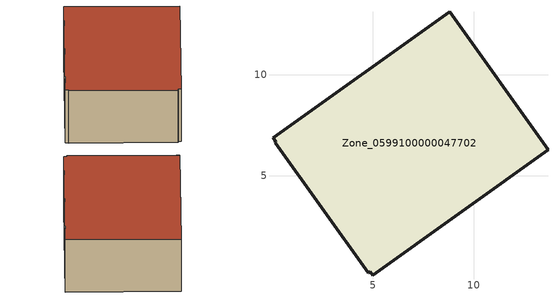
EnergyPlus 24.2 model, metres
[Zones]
Zone_0599100000047702
 floor ground (C_G): 4.76,0.17 0.14,6.63 0.19,6.67 0.04,6.87 8.8,13.12 13.68,6.28 4.98,0.06 4.85,0.23 z0
 wall outside (C_F): 8.8,13.12 0.04,6.87 0.19,6.67 0.14,6.63 4.76,0.17 4.85,0.23 4.98,0.06 13.68,6.28 8.8,13.12 z0:4.57
 roof outside (C_R): 0.14,6.63 4.76,0.17 4.85,0.23 4.98,0.06 13.68,6.28 8.8,13.12 0.04,6.87 0.19,6.67 z4.57
[BUILDING]
Pand.0599100000047702: North Axis=0; Terrain=City; Loads Convergence Tolerance Value=0.04; Temperature Convergence Tolerance Value=0.4; Solar Distribution=FullExterior; Maximum Number of Warmup Days=25; Minimum Number of Warmup Days=1
[Site:Location]
Rotterdam.The.Hague.AP_ZH_NLD Design_Conditions: Latitude=51.96; Longitude=4.45; Time Zone=1; Elevation=-4.5
[SITE:GROUNDTEMPERATURE:BUILDINGSURFACE]
18, 18, 18, 18, 18, 18, 18, 18, 18, 18, 18, 18
[MATERIAL] Thermal Absorptance=0.9; Solar Absorptance=0.7; Visible Absorptance=0.7
Name | Roughness | Thickness | Conductivity | Density | Specific Heat
G.D.1975-1991 | MediumSmooth | 0.15 | 0.288461 | 540 | 1210
F.D.1975-1991 | Rough | 0.3 | 0.230769 | 1920 | 840
R.D.1975-1991 | MediumRough | 0.2 | 0.153846 | 1500 | 1000
[CONSTRUCTION]
C_G: G.D.1975-1991
C_F: F.D.1975-1991
C_R: R.D.1975-1991
[ZONE]
Zone_0599100000047702: Type=1; Multiplier=1; Ceiling Height=Autocalculate; Volume=Autocalculate; Floor Area=autocalculate; Part of Total Floor Area=Yes
[ZONEINFILTRATION:DESIGNFLOWRATE]
Infil_Zone_0599100000047702: Zone or ZoneList or Space or SpaceList=Zone_0599100000047702; Schedule=AlwaysOn; Design Flow Rate Calculation Method=Flow/Area; Flow Rate per Floor Area=0.0042; Constant Term Coefficient=1; Temperature Term Coefficient=0; Velocity Term Coefficient=0; Velocity Squared Term Coefficient=0
[HVACTEMPLATE:ZONE:IDEALLOADSAIRSYSTEM]
Zone_0599100000047702: Maximum Heating Supply Air Temperature=50; Minimum Cooling Supply Air Temperature=13; Maximum Heating Supply Air Humidity Ratio=0.0156; Minimum Cooling Supply Air Humidity Ratio=0.0077; Heating Limit=NoLimit; Cooling Limit=NoLimit; Dehumidification Control Type=ConstantSensibleHeatRatio; Cooling Sensible Heat Ratio=0.7; Dehumidification Setpoint=60; Humidification Control Type=None; Humidification Setpoint=30; Outdoor Air Method=None; Outdoor Air Flow Rate per Person=0.00944; Outdoor Air Flow Rate per Zone Floor Area=0; Outdoor Air Flow Rate per Zone=0; Demand Controlled Ventilation Type=None; Outdoor Air Economizer Type=NoEconomizer; Heat Recovery Type=None; Sensible Heat Recovery Effectiveness=0.7; Latent Heat Recovery Effectiveness=0.65
[ZONECONTROL:THERMOSTAT]
ThermostatControl_Zone_0599100000047702: Zone or ZoneList=Zone_0599100000047702; Control Type Schedule=DualSetpointControlType; Control 1=Thermostat_Zone_0599100000047702; Temperature Difference Between Cutout And Setpoint=0
[THERMOSTATSETPOINT:DUALSETPOINT]
Thermostat_Zone_0599100000047702: Heating Setpoint Temperature Schedule=HeatingSetpoint_Zone_0599100000047702; Cooling Setpoint Temperature Schedule=CoolingSetpoint_Zone_0599100000047702
[SCHEDULE:COMPACT]
HeatingSetpoint_Zone_0599100000047702: Through: 12/31, For: AllDays, Until: 24:00, 21
CoolingSetpoint_Zone_0599100000047702: Through: 12/31, For: AllDays, Until: 24:00, 24
DualSetpointControlType: Through: 12/31, For: AllDays, Until: 24:00, 4
AlwaysOn: Through: 12/31, For: AllDays, Until: 24:00, 1
